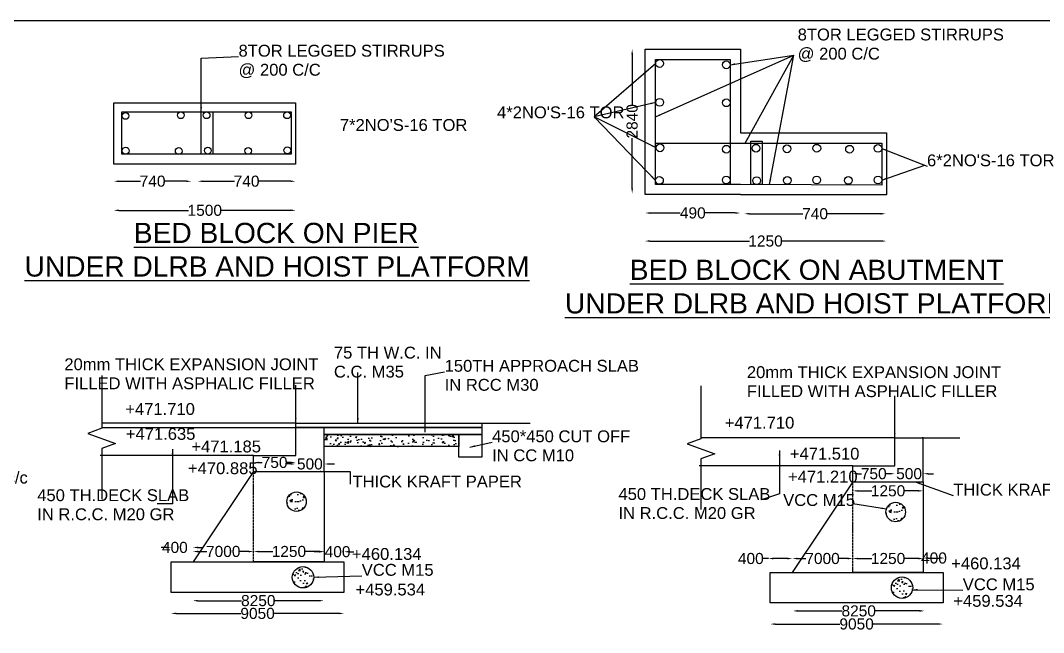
# Model space of a CAD drawing. Header units: metres. Extents: x 2437 to 5635, y 1328 to 3149.
# Drawn here: x 4097 to 5112, y 2532 to 3140 of the extents above; entities that cross this region are included whole.
import ezdxf

# ---------------------------------------------------------------- set-up
doc = ezdxf.new("R2010")
doc.units = ezdxf.units.M
doc.header["$MEASUREMENT"] = 0
doc.linetypes.add('ACAD_ISO02W100', pattern=[15, 12, -3])
doc.layers.add('DRAWING', color=7, linetype='Continuous')
doc.styles.get("Standard").update_dxf_attribs({"font": 'ARIAL_1.TTF'})
doc.dimstyles.get("Standard").update_dxf_attribs({"dimtxt": 11, "dimasz": 5, "dimexe": 0.18, "dimexo": 0.0625, "dimgap": 0.09, "dimtad": 0, "dimtih": 1, "dimtoh": 1, "dimdec": 0, "dimzin": 0, "dimdsep": 46, "dimtxsty": 'Standard', "dimcen": 0, "dimse1": 1, "dimse2": 1, "dimadec": 0, "dimazin": 0, "dimtfac": 1, "dimtdec": 0, "dimtofl": 0, "dimtmove": 0, "dimatfit": 3, "dimfxl": 0, "dimtolj": 1, "dimtzin": 0, "dimarcsym": 0})
pattern_1 = [(50, (0, 0), (14.345204, -1.255043), [1.5, -16.5]), (355, (0, 0), (-2.775027, 15.043843), [1.2, -13.2]), (100.4514, (1.195, -0.105), (11.570188, 13.78879), [1.274804, -14.022842]), (46.1842, (0, 4), (21.34482, -3.31038), [2.25, -24.75]), (96.6356, (1.779, 3.724), (18.693254, 19.48236), [1.91221, -21.03426]), (351.1842, (0, 4), (18.69324, 19.48237), [1.8, -19.8]), (21, (2, 3), (11.93814, -8.052378), [1.5, -16.5]), (326, (2, 3), (4.866307, 14.503), [1.2, -13.2]), (71.4514, (2.995, 2.329), (16.804453, 6.45061), [1.274804, -14.022842]), (37.5, (0, 0), (0.243197, 6.657877), [0, -13.04, 0, -13.4, 0, -13.25]), (7.5, (0, 0), (5.261391, 7.888234), [0, -7.64, 0, -12.74, 0, -5.05]), (327.5, (-4.46, 0), (10.6764487, -0.4510974), [0, -5, 0, -15.6, 0, -20.7]), (317.5, (-6.46, 0), (11.663723, 2.0021), [0, -6.5, 0, -10.36, 0, -14.7])]

# ---------------------------------------------------------------- blocks, each defined once
blk = doc.blocks.new('*D21')
at = {"layer": 'Defpoints', "color": 0, "transparency": 16777216}
for p in [(4189.6, 2979.4), (4266.5, 2980), (4266.5, 2978.9)]:
    blk.add_point(p, dxfattribs=at)
at = {"layer": 'DRAWING', "color": 0, "lineweight": -2, "transparency": 16777216}
for p, q in [((4194.6, 2980), (4215.9, 2980)), ((4261.5, 2980), (4240.2, 2980))]:
    blk.add_line(p, q, dxfattribs=at)
at = {"layer": 'DRAWING', "color": 0, "transparency": 16777216}
for points in [[(4194.6, 2980.8), (4194.6, 2979.1), (4189.6, 2980)], [(4261.5, 2980.8), (4261.5, 2979.1), (4266.5, 2980)]]:
    blk.add_solid(points, dxfattribs=at)
at = {"layer": 'DRAWING', "color": 0, "transparency": 16777216, "insert": (4228, 2980), "char_height": 11, "attachment_point": 5}
blk.add_mtext('\\A1;740', dxfattribs=at)
blk = doc.blocks.new('*D22')
at = {"layer": 'Defpoints', "color": 0, "transparency": 16777216}
for p in [(4272.7, 2980), (4370, 2980), (4370, 2979.8)]:
    blk.add_point(p, dxfattribs=at)
at = {"layer": 'DRAWING', "color": 0, "lineweight": -2, "transparency": 16777216}
for p, q in [((4277.7, 2980), (4309.2, 2980)), ((4365, 2980), (4333.5, 2980))]:
    blk.add_line(p, q, dxfattribs=at)
at = {"layer": 'DRAWING', "color": 0, "transparency": 16777216}
for points in [[(4277.7, 2980.8), (4277.7, 2979.2), (4272.7, 2980)], [(4365, 2980.8), (4365, 2979.2), (4370, 2980)]]:
    blk.add_solid(points, dxfattribs=at)
at = {"layer": 'DRAWING', "color": 0, "transparency": 16777216, "insert": (4321.3, 2980), "char_height": 11, "attachment_point": 5}
blk.add_mtext('\\A1;740', dxfattribs=at)
blk = doc.blocks.new('*D23')
at = {"layer": 'Defpoints', "color": 0, "transparency": 16777216}
for p in [(4189.4, 2951.1), (4370.1, 2951.1), (4370.1, 2951.1)]:
    blk.add_point(p, dxfattribs=at)
at = {"layer": 'DRAWING', "color": 0, "lineweight": -2, "transparency": 16777216}
for p, q in [((4194.4, 2951.1), (4263.8, 2951.1)), ((4365.1, 2951.1), (4295.8, 2951.1))]:
    blk.add_line(p, q, dxfattribs=at)
at = {"layer": 'DRAWING', "color": 0, "transparency": 16777216}
for points in [[(4194.4, 2952), (4194.4, 2950.3), (4189.4, 2951.1)], [(4365.1, 2952), (4365.1, 2950.3), (4370.1, 2951.1)]]:
    blk.add_solid(points, dxfattribs=at)
at = {"layer": 'DRAWING', "color": 0, "transparency": 16777216, "insert": (4279.8, 2951.1), "char_height": 11, "attachment_point": 5}
blk.add_mtext('\\A1;1500', dxfattribs=at)
blk = doc.blocks.new('*D24')
at = {"layer": 'Defpoints', "color": 0, "transparency": 16777216}
for p in [(4717, 2950.2), (4811.3, 2948.5), (4811.3, 2948.5)]:
    blk.add_point(p, dxfattribs=at)
at = {"layer": 'DRAWING', "color": 0, "lineweight": -2, "transparency": 16777216}
for p, q in [((4722, 2948.5), (4751.7, 2948.5)), ((4806.3, 2948.5), (4776.6, 2948.5))]:
    blk.add_line(p, q, dxfattribs=at)
at = {"layer": 'DRAWING', "color": 0, "transparency": 16777216}
for points in [[(4722, 2949.3), (4722, 2947.6), (4717, 2948.5)], [(4806.3, 2949.3), (4806.3, 2947.6), (4811.3, 2948.5)]]:
    blk.add_solid(points, dxfattribs=at)
at = {"layer": 'DRAWING', "color": 0, "transparency": 16777216, "insert": (4764.2, 2948.5), "char_height": 11, "attachment_point": 5}
blk.add_mtext('\\A1;490', dxfattribs=at)
blk = doc.blocks.new('*D25')
at = {"layer": 'Defpoints', "color": 0, "transparency": 16777216}
for p in [(4815.4, 2948.1), (4955.7, 2947.9), (4955.7, 2947.7)]:
    blk.add_point(p, dxfattribs=at)
at = {"layer": 'DRAWING', "color": 0, "lineweight": -2, "transparency": 16777216}
for p, q in [((4820.4, 2947.7), (4873.4, 2947.7)), ((4950.7, 2947.7), (4897.7, 2947.7))]:
    blk.add_line(p, q, dxfattribs=at)
at = {"layer": 'DRAWING', "color": 0, "transparency": 16777216}
for points in [[(4820.4, 2948.6), (4820.4, 2946.9), (4815.4, 2947.7)], [(4950.7, 2948.6), (4950.7, 2946.9), (4955.7, 2947.7)]]:
    blk.add_solid(points, dxfattribs=at)
at = {"layer": 'DRAWING', "color": 0, "transparency": 16777216, "insert": (4885.6, 2947.7), "char_height": 11, "attachment_point": 5}
blk.add_mtext('\\A1;740', dxfattribs=at)
blk = doc.blocks.new('*D26')
at = {"layer": 'Defpoints', "color": 0, "transparency": 16777216}
for p in [(4716.7, 2920.6), (4956.2, 2920.6), (4956.2, 2920.6)]:
    blk.add_point(p, dxfattribs=at)
at = {"layer": 'DRAWING', "color": 0, "lineweight": -2, "transparency": 16777216}
for p, q in [((4721.7, 2920.6), (4820.5, 2920.6)), ((4951.2, 2920.6), (4852.4, 2920.6))]:
    blk.add_line(p, q, dxfattribs=at)
at = {"layer": 'DRAWING', "color": 0, "transparency": 16777216}
for points in [[(4721.7, 2921.5), (4721.7, 2919.8), (4716.7, 2920.6)], [(4951.2, 2921.5), (4951.2, 2919.8), (4956.2, 2920.6)]]:
    blk.add_solid(points, dxfattribs=at)
at = {"layer": 'DRAWING', "color": 0, "transparency": 16777216, "insert": (4836.4, 2920.6), "char_height": 11, "attachment_point": 5}
blk.add_mtext('\\A1;1250', dxfattribs=at)
blk = doc.blocks.new('*D27')
at = {"layer": 'Defpoints', "color": 0, "transparency": 16777216}
for p in [(4700.2, 3111), (4700.5, 2968), (4704, 2968)]:
    blk.add_point(p, dxfattribs=at)
at = {"layer": 'DRAWING', "color": 0, "lineweight": -2, "transparency": 16777216}
for p, q in [((4704, 3106), (4704, 3056.1)), ((4704, 2973), (4704, 3022.9))]:
    blk.add_line(p, q, dxfattribs=at)
at = {"layer": 'DRAWING', "color": 0, "transparency": 16777216}
for points in [[(4703.2, 3106), (4704.9, 3106), (4704, 3111)], [(4703.2, 2973), (4704.9, 2973), (4704, 2968)]]:
    blk.add_solid(points, dxfattribs=at)
at = {"layer": 'DRAWING', "color": 0, "transparency": 16777216, "insert": (4704, 3039.5), "char_height": 11, "attachment_point": 5, "rotation": 90}
blk.add_mtext('\\A1;2840', dxfattribs=at)
blk = doc.blocks.new('*D28')
at = {"layer": 'Defpoints', "color": 0, "transparency": 16777216}
for p in [(4923, 2697.3), (4964.7, 2697.3), (4923, 2689.6)]:
    blk.add_point(p, dxfattribs=at)
at = {"layer": 'DRAWING', "color": 0, "lineweight": -2, "transparency": 16777216}
for p, q in [((4928, 2689.6), (4931.7, 2689.6)), ((4959.7, 2689.6), (4956, 2689.6))]:
    blk.add_line(p, q, dxfattribs=at)
at = {"layer": 'DRAWING', "color": 0, "transparency": 16777216}
for points in [[(4928, 2690.5), (4928, 2688.8), (4923, 2689.6)], [(4959.7, 2690.5), (4959.7, 2688.8), (4964.7, 2689.6)]]:
    blk.add_solid(points, dxfattribs=at)
at = {"layer": 'DRAWING', "color": 0, "transparency": 16777216, "insert": (4943.8, 2689.6), "char_height": 11, "attachment_point": 5}
blk.add_mtext('\\A1;750', dxfattribs=at)
blk = doc.blocks.new('*D29')
at = {"layer": 'Defpoints', "color": 0, "transparency": 16777216}
for p in [(4964.7, 2689.6), (4993, 2689.6), (4993, 2689.6)]:
    blk.add_point(p, dxfattribs=at)
at = {"layer": 'DRAWING', "color": 0, "lineweight": -2, "transparency": 16777216}
for p, q in [((4959.7, 2689.6), (4954.7, 2689.6)), ((4998, 2689.6), (5003, 2689.6))]:
    blk.add_line(p, q, dxfattribs=at)
at = {"layer": 'DRAWING', "color": 0, "transparency": 16777216}
for points in [[(4959.7, 2690.5), (4959.7, 2688.8), (4964.7, 2689.6)], [(4998, 2690.5), (4998, 2688.8), (4993, 2689.6)]]:
    blk.add_solid(points, dxfattribs=at)
at = {"layer": 'DRAWING', "color": 0, "transparency": 16777216, "insert": (4978.9, 2689.6), "char_height": 11, "attachment_point": 5}
blk.add_mtext('\\A1;500', dxfattribs=at)
blk = doc.blocks.new('*D30')
at = {"layer": 'Defpoints', "color": 0, "transparency": 16777216}
for p in [(4923, 2672.6), (4993, 2672.6), (4993, 2672.6)]:
    blk.add_point(p, dxfattribs=at)
at = {"layer": 'DRAWING', "color": 0, "lineweight": -2, "transparency": 16777216}
for p, q in [((4928, 2672.6), (4942, 2672.6)), ((4988, 2672.6), (4974, 2672.6))]:
    blk.add_line(p, q, dxfattribs=at)
at = {"layer": 'DRAWING', "color": 0, "transparency": 16777216}
for points in [[(4928, 2673.4), (4928, 2671.8), (4923, 2672.6)], [(4988, 2673.4), (4988, 2671.8), (4993, 2672.6)]]:
    blk.add_solid(points, dxfattribs=at)
at = {"layer": 'DRAWING', "color": 0, "transparency": 16777216, "insert": (4958, 2672.6), "char_height": 11, "attachment_point": 5}
blk.add_mtext('\\A1;1250', dxfattribs=at)
blk = doc.blocks.new('*D31')
at = {"layer": 'Defpoints', "color": 0, "transparency": 16777216}
for p in [(4839.2, 2605.4), (4839.2, 2591.2), (4863, 2591.7)]:
    blk.add_point(p, dxfattribs=at)
at = {"layer": 'DRAWING', "color": 0, "lineweight": -2, "transparency": 16777216}
for p, q in [((4839.2, 2605.4), (4834.2, 2605.4)), ((4858, 2605.4), (4844.2, 2605.4))]:
    blk.add_line(p, q, dxfattribs=at)
at = {"layer": 'DRAWING', "color": 0, "transparency": 16777216}
for points in [[(4844.2, 2606.3), (4844.2, 2604.6), (4839.2, 2605.4)], [(4858, 2606.3), (4858, 2604.6), (4863, 2605.4)]]:
    blk.add_solid(points, dxfattribs=at)
at = {"layer": 'DRAWING', "color": 0, "transparency": 16777216, "insert": (4821.8, 2605.4), "char_height": 11, "attachment_point": 5}
blk.add_mtext('\\A1;400', dxfattribs=at)
blk = doc.blocks.new('*D32')
at = {"layer": 'Defpoints', "color": 0, "transparency": 16777216}
for p in [(4863, 2605.4), (4923, 2605.4), (4923, 2605.4)]:
    blk.add_point(p, dxfattribs=at)
at = {"layer": 'DRAWING', "color": 0, "lineweight": -2, "transparency": 16777216}
for p, q in [((4868, 2605.4), (4876.5, 2605.4)), ((4918, 2605.4), (4909.4, 2605.4))]:
    blk.add_line(p, q, dxfattribs=at)
at = {"layer": 'DRAWING', "color": 0, "transparency": 16777216}
for points in [[(4868, 2606.3), (4868, 2604.6), (4863, 2605.4)], [(4918, 2606.3), (4918, 2604.6), (4923, 2605.4)]]:
    blk.add_solid(points, dxfattribs=at)
at = {"layer": 'DRAWING', "color": 0, "transparency": 16777216, "insert": (4893, 2605.4), "char_height": 11, "attachment_point": 5}
blk.add_mtext('\\A1;7000', dxfattribs=at)
blk = doc.blocks.new('*D33')
at = {"layer": 'Defpoints', "color": 0, "transparency": 16777216}
for p in [(4923, 2605.4), (4993, 2605.4), (4993, 2605.4)]:
    blk.add_point(p, dxfattribs=at)
at = {"layer": 'DRAWING', "color": 0, "lineweight": -2, "transparency": 16777216}
for p, q in [((4928, 2605.4), (4942, 2605.4)), ((4988, 2605.4), (4974, 2605.4))]:
    blk.add_line(p, q, dxfattribs=at)
at = {"layer": 'DRAWING', "color": 0, "transparency": 16777216}
for points in [[(4928, 2606.3), (4928, 2604.6), (4923, 2605.4)], [(4988, 2606.3), (4988, 2604.6), (4993, 2605.4)]]:
    blk.add_solid(points, dxfattribs=at)
at = {"layer": 'DRAWING', "color": 0, "transparency": 16777216, "insert": (4958, 2605.4), "char_height": 11, "attachment_point": 5}
blk.add_mtext('\\A1;1250', dxfattribs=at)
blk = doc.blocks.new('*D34')
at = {"layer": 'Defpoints', "color": 0, "transparency": 16777216}
for p in [(4993, 2605.4), (5014.2, 2605.9), (5014.2, 2605.9)]:
    blk.add_point(p, dxfattribs=at)
at = {"layer": 'DRAWING', "color": 0, "lineweight": -2, "transparency": 16777216}
blk.add_line((4998, 2605.9), (5009.2, 2605.9), dxfattribs=at)
at = {"layer": 'DRAWING', "color": 0, "transparency": 16777216}
for points in [[(4998, 2606.8), (4998, 2605.1), (4993, 2605.9)], [(5009.2, 2606.8), (5009.2, 2605.1), (5014.2, 2605.9)]]:
    blk.add_solid(points, dxfattribs=at)
at = {"layer": 'DRAWING', "color": 0, "transparency": 16777216, "insert": (5003.6, 2605.9), "char_height": 11, "attachment_point": 5}
blk.add_mtext('\\A1;400', dxfattribs=at)
blk = doc.blocks.new('*D35')
at = {"layer": 'Defpoints', "color": 0, "transparency": 16777216}
for p in [(4863.6, 2554.6), (4994.2, 2553.4), (4994.2, 2553.1)]:
    blk.add_point(p, dxfattribs=at)
at = {"layer": 'DRAWING', "color": 0, "lineweight": -2, "transparency": 16777216}
for p, q in [((4868.6, 2553.4), (4912.4, 2553.4)), ((4989.2, 2553.4), (4945.4, 2553.4))]:
    blk.add_line(p, q, dxfattribs=at)
at = {"layer": 'DRAWING', "color": 0, "transparency": 16777216}
for points in [[(4868.6, 2554.3), (4868.6, 2552.6), (4863.6, 2553.4)], [(4989.2, 2554.3), (4989.2, 2552.6), (4994.2, 2553.4)]]:
    blk.add_solid(points, dxfattribs=at)
at = {"layer": 'DRAWING', "color": 0, "transparency": 16777216, "insert": (4928.9, 2553.4), "char_height": 11, "attachment_point": 5}
blk.add_mtext('\\A1;8250', dxfattribs=at)
blk = doc.blocks.new('*D36')
at = {"layer": 'Defpoints', "color": 0, "transparency": 16777216}
for p in [(4841.1, 2543), (5012.6, 2543), (5012.6, 2540.4)]:
    blk.add_point(p, dxfattribs=at)
at = {"layer": 'DRAWING', "color": 0, "lineweight": -2, "transparency": 16777216}
for p, q in [((4846.1, 2540.4), (4910.3, 2540.4)), ((5007.6, 2540.4), (4943.3, 2540.4))]:
    blk.add_line(p, q, dxfattribs=at)
at = {"layer": 'DRAWING', "color": 0, "transparency": 16777216}
for points in [[(4846.1, 2541.2), (4846.1, 2539.6), (4841.1, 2540.4)], [(5007.6, 2541.2), (5007.6, 2539.6), (5012.6, 2540.4)]]:
    blk.add_solid(points, dxfattribs=at)
at = {"layer": 'DRAWING', "color": 0, "transparency": 16777216, "insert": (4926.8, 2540.4), "char_height": 11, "attachment_point": 5}
blk.add_mtext('\\A1;9050', dxfattribs=at)
blk = doc.blocks.new('*D37')
at = {"layer": 'Defpoints', "color": 0, "transparency": 16777216}
for p in [(4328.3, 2702.1), (4369.9, 2701), (4369.9, 2700.8)]:
    blk.add_point(p, dxfattribs=at)
at = {"layer": 'DRAWING', "color": 0, "lineweight": -2, "transparency": 16777216}
for p, q in [((4333.3, 2700.8), (4336.9, 2700.8)), ((4364.9, 2700.8), (4361.3, 2700.8))]:
    blk.add_line(p, q, dxfattribs=at)
at = {"layer": 'DRAWING', "color": 0, "transparency": 16777216}
for points in [[(4333.3, 2701.6), (4333.3, 2699.9), (4328.3, 2700.8)], [(4364.9, 2701.6), (4364.9, 2699.9), (4369.9, 2700.8)]]:
    blk.add_solid(points, dxfattribs=at)
at = {"layer": 'DRAWING', "color": 0, "transparency": 16777216, "insert": (4349.1, 2700.8), "char_height": 11, "attachment_point": 5}
blk.add_mtext('\\A1;750', dxfattribs=at)
blk = doc.blocks.new('*D38')
at = {"layer": 'Defpoints', "color": 0, "transparency": 16777216}
for p in [(4369.9, 2700.8), (4398.4, 2700.8), (4398.4, 2699.3)]:
    blk.add_point(p, dxfattribs=at)
at = {"layer": 'DRAWING', "color": 0, "lineweight": -2, "transparency": 16777216}
for p, q in [((4364.9, 2699.3), (4359.9, 2699.3)), ((4403.4, 2699.3), (4408.4, 2699.3))]:
    blk.add_line(p, q, dxfattribs=at)
at = {"layer": 'DRAWING', "color": 0, "transparency": 16777216}
for points in [[(4364.9, 2700.1), (4364.9, 2698.5), (4369.9, 2699.3)], [(4403.4, 2700.1), (4403.4, 2698.5), (4398.4, 2699.3)]]:
    blk.add_solid(points, dxfattribs=at)
at = {"layer": 'DRAWING', "color": 0, "transparency": 16777216, "insert": (4384.1, 2699.3), "char_height": 11, "attachment_point": 5}
blk.add_mtext('\\A1;500', dxfattribs=at)
blk = doc.blocks.new('*D39')
at = {"layer": 'Defpoints', "color": 0, "transparency": 16777216}
for p in [(4268, 2616.4), (4268, 2612.4), (4246.4, 2602.1)]:
    blk.add_point(p, dxfattribs=at)
at = {"layer": 'DRAWING', "color": 0, "lineweight": -2, "transparency": 16777216}
for p, q in [((4241.4, 2616.4), (4236.4, 2616.4)), ((4273, 2616.4), (4278, 2616.4))]:
    blk.add_line(p, q, dxfattribs=at)
at = {"layer": 'DRAWING', "color": 0, "transparency": 16777216}
for points in [[(4241.4, 2617.3), (4241.4, 2615.6), (4246.4, 2616.4)], [(4273, 2617.3), (4273, 2615.6), (4268, 2616.4)]]:
    blk.add_solid(points, dxfattribs=at)
at = {"layer": 'DRAWING', "color": 0, "transparency": 16777216, "insert": (4250.1, 2616.4), "char_height": 11, "attachment_point": 5}
blk.add_mtext('\\A1;400', dxfattribs=at)
blk = doc.blocks.new('*D40')
at = {"layer": 'Defpoints', "color": 0, "transparency": 16777216}
for p in [(4268, 2612.4), (4328.3, 2612.4), (4328.3, 2612.4)]:
    blk.add_point(p, dxfattribs=at)
at = {"layer": 'DRAWING', "color": 0, "lineweight": -2, "transparency": 16777216}
for p, q in [((4273, 2612.4), (4281.7, 2612.4)), ((4323.3, 2612.4), (4314.6, 2612.4))]:
    blk.add_line(p, q, dxfattribs=at)
at = {"layer": 'DRAWING', "color": 0, "transparency": 16777216}
for points in [[(4273, 2613.2), (4273, 2611.5), (4268, 2612.4)], [(4323.3, 2613.2), (4323.3, 2611.5), (4328.3, 2612.4)]]:
    blk.add_solid(points, dxfattribs=at)
at = {"layer": 'DRAWING', "color": 0, "transparency": 16777216, "insert": (4298.1, 2612.4), "char_height": 11, "attachment_point": 5}
blk.add_mtext('\\A1;7000', dxfattribs=at)
blk = doc.blocks.new('*D41')
at = {"layer": 'Defpoints', "color": 0, "transparency": 16777216}
for p in [(4328.3, 2612.4), (4398.4, 2612.4), (4398.4, 2612.4)]:
    blk.add_point(p, dxfattribs=at)
at = {"layer": 'DRAWING', "color": 0, "lineweight": -2, "transparency": 16777216}
for p, q in [((4333.3, 2612.4), (4347.3, 2612.4)), ((4393.4, 2612.4), (4379.3, 2612.4))]:
    blk.add_line(p, q, dxfattribs=at)
at = {"layer": 'DRAWING', "color": 0, "transparency": 16777216}
for points in [[(4333.3, 2613.2), (4333.3, 2611.5), (4328.3, 2612.4)], [(4393.4, 2613.2), (4393.4, 2611.5), (4398.4, 2612.4)]]:
    blk.add_solid(points, dxfattribs=at)
at = {"layer": 'DRAWING', "color": 0, "transparency": 16777216, "insert": (4363.3, 2612.4), "char_height": 11, "attachment_point": 5}
blk.add_mtext('\\A1;1250', dxfattribs=at)
blk = doc.blocks.new('*D42')
at = {"layer": 'Defpoints', "color": 0, "transparency": 16777216}
for p in [(4398.4, 2612.4), (4417.9, 2612.2), (4417.9, 2612.2)]:
    blk.add_point(p, dxfattribs=at)
at = {"layer": 'DRAWING', "color": 0, "lineweight": -2, "transparency": 16777216}
for p, q in [((4393.4, 2612.2), (4388.4, 2612.2)), ((4422.9, 2612.2), (4427.9, 2612.2))]:
    blk.add_line(p, q, dxfattribs=at)
at = {"layer": 'DRAWING', "color": 0, "transparency": 16777216}
for points in [[(4393.4, 2613), (4393.4, 2611.3), (4398.4, 2612.2)], [(4422.9, 2613), (4422.9, 2611.3), (4417.9, 2612.2)]]:
    blk.add_solid(points, dxfattribs=at)
at = {"layer": 'DRAWING', "color": 0, "transparency": 16777216, "insert": (4411.6, 2612.2), "char_height": 11, "attachment_point": 5}
blk.add_mtext('\\A1;400', dxfattribs=at)
blk = doc.blocks.new('*D43')
at = {"layer": 'Defpoints', "color": 0, "transparency": 16777216}
for p in [(4267.9, 2563.8), (4397.9, 2563.6), (4397.9, 2563.3)]:
    blk.add_point(p, dxfattribs=at)
at = {"layer": 'DRAWING', "color": 0, "lineweight": -2, "transparency": 16777216}
for p, q in [((4272.9, 2563.6), (4316.4, 2563.6)), ((4392.9, 2563.6), (4349.4, 2563.6))]:
    blk.add_line(p, q, dxfattribs=at)
at = {"layer": 'DRAWING', "color": 0, "transparency": 16777216}
for points in [[(4272.9, 2564.4), (4272.9, 2562.7), (4267.9, 2563.6)], [(4392.9, 2564.4), (4392.9, 2562.7), (4397.9, 2563.6)]]:
    blk.add_solid(points, dxfattribs=at)
at = {"layer": 'DRAWING', "color": 0, "transparency": 16777216, "insert": (4332.9, 2563.6), "char_height": 11, "attachment_point": 5}
blk.add_mtext('\\A1;8250', dxfattribs=at)
blk = doc.blocks.new('*D44')
at = {"layer": 'Defpoints', "color": 0, "transparency": 16777216}
for p in [(4246.4, 2556.3), (4417.9, 2555.8), (4417.9, 2550.9)]:
    blk.add_point(p, dxfattribs=at)
at = {"layer": 'DRAWING', "color": 0, "lineweight": -2, "transparency": 16777216}
for p, q in [((4251.4, 2550.9), (4315.7, 2550.9)), ((4412.9, 2550.9), (4348.7, 2550.9))]:
    blk.add_line(p, q, dxfattribs=at)
at = {"layer": 'DRAWING', "color": 0, "transparency": 16777216}
for points in [[(4251.4, 2551.8), (4251.4, 2550.1), (4246.4, 2550.9)], [(4412.9, 2551.8), (4412.9, 2550.1), (4417.9, 2550.9)]]:
    blk.add_solid(points, dxfattribs=at)
at = {"layer": 'DRAWING', "color": 0, "transparency": 16777216, "insert": (4332.2, 2550.9), "char_height": 11, "attachment_point": 5}
blk.add_mtext('\\A1;9050', dxfattribs=at)

msp = doc.modelspace()

# ---------------------------------------------------------------- hatches: boundary and pattern name
at = {"layer": 'DRAWING'}
h = msp.add_hatch(dxfattribs=at)
h.set_pattern_fill('AR-CONC', color=256, scale=2, style=0)
h.set_pattern_definition(pattern_1)
h.paths.add_polyline_path([(4532.1, 2728.6), (4398.4, 2728.6), (4398.4, 2716.7), (4532.1, 2716.7)])
h = msp.add_hatch(dxfattribs=at)
h.set_pattern_fill('AR-CONC', color=256, scale=2, style=0)
h.set_pattern_definition(pattern_1)
h.paths.add_polyline_path([(4380.6, 2661.9, 1), (4361.2, 2661.9, 1)])
h.paths.add_polyline_path([(4387.9, 2586.8, 1), (4366.6, 2586.8, 1)])
h = msp.add_hatch(dxfattribs=at)
h.set_pattern_fill('AR-CONC', color=256, scale=2, style=0)
h.set_pattern_definition([(50, (594.674, -10.351), (14.345204, -1.255043), [1.5, -16.5]), (355, (594.674, -10.351), (-2.775027, 15.043843), [1.2, -13.2]), (100.4514, (595.87, -10.455), (11.570188, 13.78879), [1.274804, -14.022842]), (46.1842, (594.674, -6.351), (21.34482, -3.31038), [2.25, -24.75]), (96.6356, (596.453, -6.627), (18.69325, 19.48236), [1.91221, -21.03426]), (351.1842, (594.674, -6.35), (18.69324, 19.48237), [1.8, -19.8]), (21, (596.674, -7.351), (11.93814, -8.052378), [1.5, -16.5]), (326, (596.674, -7.351), (4.866307, 14.503), [1.2, -13.2]), (71.4514, (597.669, -8.022), (16.804453, 6.45061), [1.274804, -14.022842]), (37.5, (594.674, -10.351), (0.243197, 6.657877), [0, -13.04, 0, -13.4, 0, -13.25]), (7.5, (594.674, -10.351), (5.261391, 7.888234), [0, -7.64, 0, -12.74, 0, -5.05]), (327.5, (590.214, -10.351), (10.676449, -0.4510974), [0, -5, 0, -15.6, 0, -20.7]), (317.5, (588.214, -10.351), (11.663723, 2.0021), [0, -6.5, 0, -10.36, 0, -14.7])])
h.paths.add_polyline_path([(4975.2, 2651.6, 1), (4955.9, 2651.6, 1)])
h.paths.add_polyline_path([(4982.6, 2576.5, 1), (4961.3, 2576.5, 1)])

# ---------------------------------------------------------------- linework, layer by layer
for p, q in [((4727.2, 2976.8), (4727.2, 3100.9)), ((4727.2, 3100.9), (4801.2, 3100.9)), ((4801.2, 3100.9), (4801.2, 2976.8)), ((4811.4, 2976.8), (4727.2, 2976.8)), ((4328.3, 2691.8), (4398.4, 2691.8)), ((4398.4, 2691.8), (4398.4, 2602.1)), ((4923, 2681.5), (4993, 2681.5)), ((4993, 2681.5), (4993, 2591.7)), ((4398.4, 2602.1), (4328.3, 2602.1)), ((4993, 2591.7), (4923, 2591.7))]:
    msp.add_line(p, q, dxfattribs=at)
at = {"layer": 'DRAWING', "linetype": 'ACAD_ISO02W100', "ltscale": 0.2}
for p, q in [((4328.3, 2602.1), (4328.3, 2691.8)), ((4923, 2591.7), (4923, 2681.5))]:
    msp.add_line(p, q, dxfattribs=at)
at = {"layer": 'DRAWING'}
for points in [[(2437, 3139.6), (5634.5, 3139.6), (5634.5, 1328.3), (2437, 1328.3)], [(4189.6, 3057.9), (4370, 3057.9), (4370, 2997), (4189.6, 2997)], [(4197.5, 3048.8), (4365.6, 3048.8), (4365.6, 3006.9), (4197.5, 3006.9)], [(4276.3, 3048.8), (4287.7, 3048.8), (4287.7, 3006.9), (4276.3, 3006.9)], [(4821.7, 3019.9), (4833.2, 3019.9), (4833.2, 2976.7), (4821.7, 2976.7)], [(4370.1, 2739.8), (4177.6, 2739.8), (4177.6, 2735.5), (4370.1, 2735.5)], [(4554.8, 2735.4), (4370.1, 2735.4), (4370.1, 2739.8), (4554.8, 2739.8)], [(4398.4, 2735.4), (4554.8, 2735.4), (4554.8, 2728.6), (4398.4, 2728.6)], [(4398.4, 2728.6), (4532.1, 2728.6), (4532.1, 2716.7), (4398.4, 2716.7)], [(4532.1, 2728.6), (4554.8, 2728.6), (4554.8, 2706), (4532.1, 2706)], [(4246.4, 2602.1), (4417.9, 2602.1), (4417.9, 2571.8), (4246.4, 2571.8)], [(4841.1, 2591.7), (5012.6, 2591.7), (5012.6, 2561.4), (4841.1, 2561.4)]]:
    msp.add_lwpolyline(points, close=True, dxfattribs=at)
for points in [[(4811.4, 2966.7), (4717, 2966.7), (4717, 3111), (4811.4, 3111), (4811.4, 3028.2)], [(4811.4, 3028.2), (4956.4, 3028.2), (4956.4, 2966.6), (4811.4, 2966.6), (4811.4, 2966.7)], [(4727.2, 3017.9), (4951.9, 3017.9), (4951.9, 2976.2), (4811.4, 2976.8)], [(4328.3, 2691.8), (4328.3, 2707.7), (4370.1, 2707.7), (4370.1, 2735.4), (4397.3, 2735.4)], [(4398.4, 2691.8), (4398.4, 2735.4), (4397.3, 2735.4)], [(4554.8, 2739.8), (4602.7, 2739.8)], [(4964.7, 2725.1), (4772.3, 2725.1)], [(4923, 2681.5), (4923, 2697.3), (4964.7, 2697.3), (4964.7, 2725.1), (5029.3, 2725.1)], [(4993, 2681.5), (4993, 2725.1), (4991.9, 2725.1)], [(4328.3, 2707.7), (4175.8, 2707.7)], [(4328.3, 2691.8), (4268.3, 2602.1)], [(4923, 2697.3), (4770.5, 2697.3)], [(4923, 2681.5), (4863, 2591.7)]]:
    msp.add_lwpolyline(points, dxfattribs=at)
at = {"layer": 'DRAWING', "linetype": 'Continuous'}
for points in [[(4177.6, 2787.3), (4177.6, 2734.7), (4163.8, 2729.7), (4191.3, 2719.7), (4177.6, 2714.7), (4177.6, 2664.4)], [(4772.3, 2776.9), (4772.3, 2724.3), (4758.5, 2719.3), (4786, 2709.3), (4772.3, 2704.3), (4772.3, 2654)]]:
    msp.add_lwpolyline(points, dxfattribs=at)
at = {"layer": 'DRAWING'}
for centre, radius in [((4731.2, 3096.9), 3.84), ((4797.4, 3095.6), 3.84), ((4731.3, 3058.3), 3.84), ((4797.4, 3057.9), 3.84), ((4201.1, 3044.9), 3.37), ((4256, 3045.5), 3.37), ((4281.6, 3045.5), 3.37), ((4323.2, 3045.5), 3.37), ((4361.5, 3045.5), 3.37), ((4731.7, 3013.2), 3.84), ((4827, 3012.8), 3.84), ((4887.3, 3012.8), 3.84), ((4948.1, 3012.6), 3.84), ((4201.3, 3010.3), 3.37), ((4254, 3010), 3.37), ((4282.8, 3010.4), 3.37), ((4322.9, 3010.1), 3.37), ((4361.7, 3010.7), 3.37), ((4797.4, 3011.8), 3.84), ((4857.7, 3012.2), 3.84), ((4919.8, 3011.8), 3.84), ((4731.1, 2980.8), 3.84), ((4797.4, 2981.2), 3.84), ((4827.6, 2980.6), 3.84), ((4858.1, 2980.8), 3.84), ((4887.1, 2981.2), 3.84), ((4918.6, 2980.8), 3.84), ((4948.1, 2981.2), 3.84), ((4370.9, 2661.9), 9.68), ((4965.6, 2651.6), 9.68), ((4377.3, 2586.8), 10.6), ((4971.9, 2576.5), 10.6)]:
    msp.add_circle(centre, radius, dxfattribs=at)

# ---------------------------------------------------------------- texts
for s, height, p in [('8TOR LEGGED STIRRUPS', 11.776, (4868.3, 3119.8)), ('8TOR LEGGED STIRRUPS', 11.776, (4313.3, 3103.7)), ('@ 200 C/C', 11.78, (4868.3, 3100.8)), ('@ 200 C/C', 11.78, (4313.3, 3084.8)), ("4*2NO'S-16 TOR", 11.776, (4569.9, 3042.5)), ("7*2NO'S-16 TOR", 11.776, (4413.9, 3030)), ("6*2NO'S-16 TOR", 11.776, (4996.7, 2994.9)), ('75 TH W.C. IN', 11.776, (4408, 2804)), ('20mm THICK EXPANSION JOINT', 11.776, (4140.4, 2792.4)), ('150TH APPROACH SLAB', 11.776, (4517.9, 2790.9)), ('C.C. M35', 11.78, (4408, 2785.1)), ('20mm THICK EXPANSION JOINT', 11.776, (4817.9, 2784.6)), ('FILLED WITH ASPHALIC FILLER', 11.776, (4140.4, 2773.5)), ('IN RCC M30', 11.78, (4517.9, 2772)), ('FILLED WITH ASPHALIC FILLER', 11.776, (4817.9, 2765.7)), ('+471.710', 11.78, (4200.9, 2748)), ('+471.710', 11.78, (4795.9, 2734.4)), ('+471.635', 11.78, (4201.4, 2723.3)), ('450*450 CUT OFF', 11.776, (4565, 2720.9)), ('+471.185', 11.78, (4266.5, 2710.8)), ('IN CC M10', 11.78, (4565, 2702)), ('+471.510', 11.78, (4860.5, 2703.6)), ('16TOR-200mm c/c', 11.776, (3965.2, 2679.9)), ('+470.885', 11.78, (4263.1, 2689.2)), ('+471.210', 11.78, (4858.7, 2680.9)), ('THICK KRAFT PAPER', 11.776, (4426.4, 2676)), ('450 TH.DECK SLAB', 11.776, (4113.5, 2662.4)), ('450 TH.DECK SLAB', 11.776, (4690.4, 2663.6)), ('THICK KRAFT PAPER', 11.776, (5022.7, 2667.9)), ('VCC M15', 11.78, (4853.9, 2657.6)), ('IN R.C.C. M20 GR', 11.776, (4113.5, 2643.5)), ('IN R.C.C. M20 GR', 11.776, (4690.4, 2644.7)), ('+460.134', 11.78, (4425.9, 2604.1)), ('VCC M15', 11.78, (4435.6, 2588.3)), ('+460.134', 11.78, (5020.7, 2594.7)), ('+459.534', 11.78, (4429.4, 2568.8)), ('VCC M15', 11.78, (5032.2, 2573.9)), ('+459.534', 11.78, (5022.8, 2557.5))]:
    msp.add_text(s, height=height, dxfattribs=at).set_placement(p)
at = {"layer": 'DRAWING', "char_height": 20, "width": 506.556, "attachment_point": 1}
for s, insert in [('\\pi113.19;{\\LBED BLOCK ON PIER                                 \\P\\pi4.7103;UNDER DLRB AND HOIST PLATFORM}', (4096.2, 2938.7)), ('\\pi69.062;{\\LBED BLOCK ON ABUTMENT                           \\P\\pi4.7103;UNDER DLRB AND HOIST PLATFORM}', (4632.6, 2902.1))]:
    msp.add_mtext(s, dxfattribs=dict(at, insert=insert))

# ---------------------------------------------------------------- dimensions: what is measured, and where the dimension line sits
at = {"layer": 'DRAWING'}
dim = msp.add_linear_dim(base=(4704, 2968), p1=(4700.2, 3111), p2=(4700.5, 2968), angle=90, text='2840', dimstyle='Standard', dxfattribs=at)
dim.commit()
dim.dimension.update_dxf_attribs({"geometry": '*D27', "text_midpoint": (4704, 3039.5), "text_rotation": 90})
for base, p1, p2, text, picture, middle in [((4266.5, 2980), (4189.6, 2979.4), (4266.5, 2978.9), '740', '*D21', (4228, 2980)), ((4370, 2980), (4272.7, 2980), (4370, 2979.8), '740', '*D22', (4321.3, 2980)), ((4370.1, 2951.1), (4189.4, 2951.1), (4370.1, 2951.1), '1500', '*D23', (4279.8, 2951.1)), ((4811.3, 2948.5), (4717, 2950.2), (4811.3, 2948.5), '490', '*D24', (4764.2, 2948.5)), ((4955.7, 2947.7), (4815.4, 2948.1), (4955.7, 2947.9), '740', '*D25', (4885.6, 2947.7)), ((4956.2, 2920.6), (4716.7, 2920.6), (4956.2, 2920.6), '1250', '*D26', (4836.4, 2920.6)), ((4369.9, 2700.8), (4328.3, 2702.1), (4369.9, 2701), '750', '*D37', (4349.1, 2700.8)), ((4398.4, 2699.3), (4369.9, 2700.8), (4398.4, 2700.8), '500', '*D38', (4384.1, 2699.3)), ((4923, 2689.6), (4964.7, 2697.3), (4923, 2697.3), '750', '*D28', (4943.8, 2689.6)), ((4993, 2689.6), (4964.7, 2689.6), (4993, 2689.6), '500', '*D29', (4978.9, 2689.6)), ((4993, 2672.6), (4923, 2672.6), (4993, 2672.6), '1250', '*D30', (4958, 2672.6)), ((4328.3, 2612.4), (4268, 2612.4), (4328.3, 2612.4), '7000', '*D40', (4298.1, 2612.4)), ((4398.4, 2612.4), (4328.3, 2612.4), (4398.4, 2612.4), '1250', '*D41', (4363.3, 2612.4)), ((4839.2, 2605.4), (4863, 2591.7), (4839.2, 2591.2), '400', '*D31', (4821.8, 2605.4)), ((4923, 2605.4), (4863, 2605.4), (4923, 2605.4), '7000', '*D32', (4893, 2605.4)), ((4993, 2605.4), (4923, 2605.4), (4993, 2605.4), '1250', '*D33', (4958, 2605.4)), ((4397.9, 2563.6), (4267.9, 2563.8), (4397.9, 2563.3), '8250', '*D43', (4332.9, 2563.6)), ((4994.2, 2553.4), (4863.6, 2554.6), (4994.2, 2553.1), '8250', '*D35', (4928.9, 2553.4)), ((4417.9, 2550.9), (4246.4, 2556.3), (4417.9, 2555.8), '9050', '*D44', (4332.2, 2550.9)), ((5012.6, 2540.4), (4841.1, 2543), (5012.6, 2543), '9050', '*D36', (4926.8, 2540.4))]:
    dim = msp.add_linear_dim(base=base, p1=p1, p2=p2, text=text, dimstyle='Standard', dxfattribs=at)
    dim.commit()
    dim.dimension.update_dxf_attribs({"geometry": picture, "text_midpoint": middle})
for base, p1, p2, picture, middle in [((4268, 2616.4), (4246.4, 2602.1), (4268, 2612.4), '*D39', (4250.1, 2616.4)), ((4417.9, 2612.2), (4398.4, 2612.4), (4417.9, 2612.2), '*D42', (4411.6, 2612.2)), ((5014.2, 2605.9), (4993, 2605.4), (5014.2, 2605.9), '*D34', (5003.6, 2605.9))]:
    dim = msp.add_linear_dim(base=base, p1=p1, p2=p2, text='400', dimstyle='Standard', dxfattribs=at)
    dim.commit()
    dim.dimension.update_dxf_attribs({"geometry": picture, "text_midpoint": middle, "dimtype": 160})

# ---------------------------------------------------------------- leaders
for points in [[(4276.3, 3048.8), (4276.3, 3102.2), (4313.3, 3103.7)], [(4727.2, 3043.9), (4864.6, 3105.2)], [(4801.2, 3095.6), (4864.6, 3105.2)], [(4816.1, 3017.9), (4864.6, 3105.2)], [(4840.3, 2976.7), (4864.6, 3105.2)], [(4727.4, 3096.9), (4666.3, 3043.9)], [(4727.4, 3058.3), (4666.3, 3043.9)], [(4727.8, 3013.2), (4666.3, 3043.9)], [(4727.3, 2980.8), (4666.3, 3043.9)], [(4951.9, 3012.6), (4996.7, 2994.9)], [(4951.9, 2981.2), (4994.6, 2995.8)], [(4431.8, 2739.8), (4431.8, 2790)], [(4498.4, 2730.9), (4498.4, 2787), (4517.9, 2790.9)], [(4370.1, 2739.8), (4370.1, 2777.7)], [(4964.7, 2725.1), (4964.7, 2766.8)], [(4247.8, 2714.1), (4247.8, 2659.9), (4232.6, 2659.9)], [(4542.9, 2716), (4565, 2720.9)], [(4850.2, 2712.6), (4850.2, 2669.8), (4832.4, 2663.6)], [(4390, 2691.8), (4424.2, 2691.8), (4424.2, 2679.3)], [(4985, 2681.5), (5022.7, 2667.9)], [(4956.4, 2654.6), (4923, 2659.8)], [(4387.9, 2586.8), (4435.6, 2588.3)], [(4982.4, 2574.5), (5032.2, 2573.9)]]:
    msp.add_leader(points, dimstyle='Standard', override={"dimgap": 0.09, "dimtad": 0}, dxfattribs=at)

doc.saveas('drawing.dxf')
